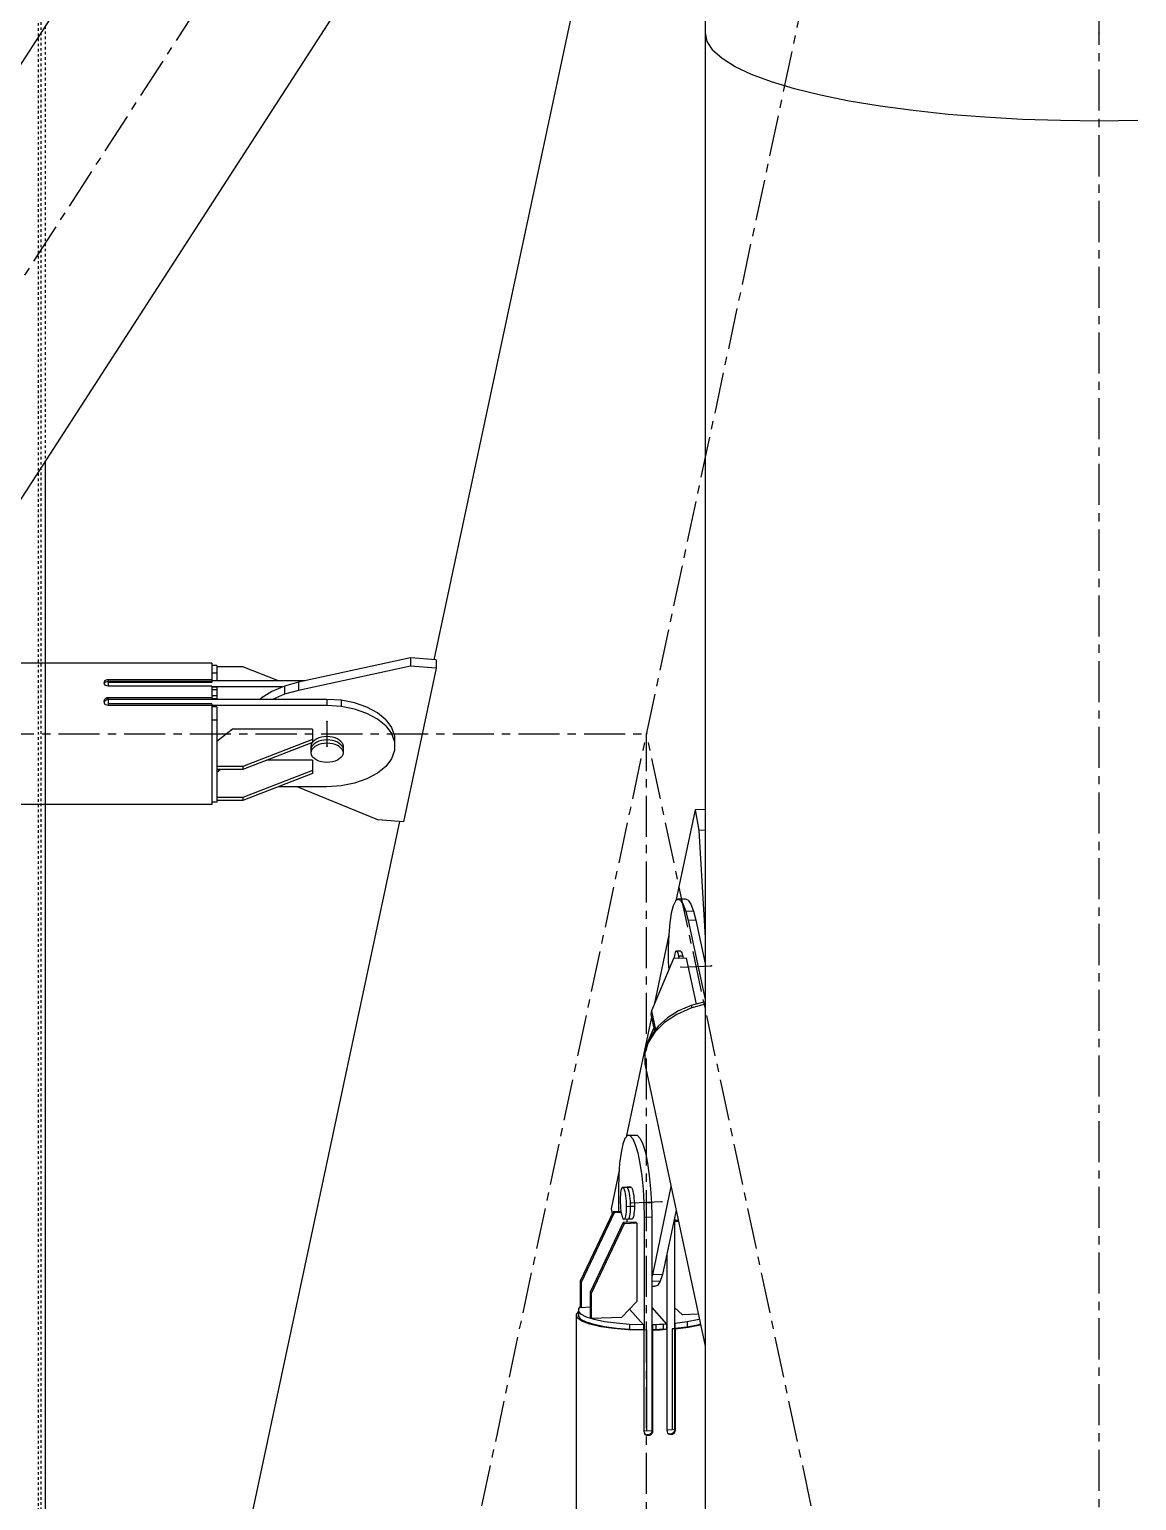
# Model space of a CAD drawing. Header units: millimetres. Extents: x 5143 to 30813, y 232 to 21408.
# Drawn here: x 12163.2 to 12377.2, y 3702.1 to 3986.4 of the extents above; entities that cross this region are included whole.
import ezdxf

# ---------------------------------------------------------------- set-up
doc = ezdxf.new("R2010")
doc.units = ezdxf.units.MM
doc.header["$LTSCALE"] = 0.25
for name, pattern in [('CENTER', [50.8, 31.75, -6.35, 6.35, -6.35]), ('XKITLINE00', [0]), ('XKITLINE02', [4, 2, -2])]:
    doc.linetypes.add(name, pattern=pattern)

msp = doc.modelspace()

# ---------------------------------------------------------------- linework, layer by layer
at = {"color": 8, "linetype": 'CENTER'}
for p, q in [((12370, 3985.69), (12370, 5629.8)), ((11840, 3440.27), (12370, 4260.27)), ((12195, 3440.27), (12370, 4260.27)), ((12370, 2357.78), (12370, 3985.69)), ((12220.7, 3852.68), (12220.7, 3847.87)), ((11927.5, 3850.27), (12282.5, 3850.27)), ((12282.5, 3030.27), (12282.5, 3850.27)), ((12370, 3440.27), (12282.5, 3850.27)), ((12289.14, 3805.2), (12295.04, 3805.44)), ((12285.44, 3759.83), (12279.55, 3759.59))]:
    msp.add_line(p, q, dxfattribs=at)
at = {"color": 3, "linetype": 'XKITLINE02'}
for p, q in [((12165.35, 4168.77), (12165.35, 3002.41)), ((12164.82, 4166.61), (12164.82, 3000.84)), ((12166.2, 3987), (12166.2, 3902.93))]:
    msp.add_line(p, q, dxfattribs=at)
at = {"color": 8, "linetype": 'XKITLINE00'}
for p, q in [((12223.68, 4075.94), (11947.92, 3649.3)), ((12262.23, 4051.51), (11986.48, 3624.87)), ((12280.73, 4048.99), (12241.38, 3864.57)), ((12293.8, 4046.3), (12293.8, 3985.69)), ((12293.8, 3985.69), (12294.16, 3984.02)), ((12293.8, 3985.69), (12294.16, 3984.02)), ((12293.8, 3985.69), (12293.8, 3475.54)), ((12294.16, 3984.02), (12295.26, 3982.37)), ((12294.16, 3984.02), (12295.26, 3982.37)), ((12297.08, 3980.75), (12295.26, 3982.37)), ((12299.6, 3979.17), (12297.08, 3980.75)), ((12302.79, 3977.66), (12299.6, 3979.17)), ((12306.64, 3976.23), (12302.79, 3977.66)), ((12311.09, 3974.89), (12306.64, 3976.23)), ((12316.11, 3973.65), (12311.09, 3974.89)), ((12321.65, 3972.53), (12316.11, 3973.65)), ((12327.66, 3971.53), (12321.65, 3972.53)), ((12334.07, 3970.68), (12327.66, 3971.53)), ((12340.83, 3969.96), (12334.07, 3970.68)), ((12347.88, 3969.4), (12340.83, 3969.96)), ((12355.13, 3968.99), (12347.88, 3969.4)), ((12362.53, 3968.75), (12355.13, 3968.99)), ((12370, 3968.67), (12362.53, 3968.75)), ((12377.46, 3968.75), (12370, 3968.67)), ((12198.4, 3863.92), (12140.98, 3863.92)), ((12198.4, 3863.92), (12198.4, 3863.48)), ((12198.4, 3863.48), (12198.4, 3860.51)), ((12199.4, 3863.48), (12198.4, 3863.48)), ((12199.4, 3863.48), (12199.4, 3863)), ((12236.86, 3864.92), (12215.18, 3860.25)), ((12236.86, 3863.31), (12215.18, 3858.65)), ((12236.86, 3864.92), (12236.86, 3863.31)), ((12241.82, 3864.54), (12236.86, 3864.92)), ((12241.82, 3862.93), (12236.86, 3863.31)), ((12241.82, 3864.54), (12241.82, 3862.93)), ((12177.71, 3860.46), (12177.59, 3860.28)), ((12177.88, 3860.58), (12177.71, 3860.46)), ((12178.14, 3860.67), (12177.9, 3860.59)), ((12178.4, 3860.7), (12178.14, 3860.67)), ((12178.4, 3860.7), (12178.4, 3860.36)), ((12198.4, 3860.7), (12178.4, 3860.7)), ((12199.4, 3861.98), (12198.4, 3861.98)), ((12198.4, 3860.51), (12198.4, 3860.15)), ((12216.41, 3860.51), (12198.4, 3860.51)), ((12204.4, 3863.18), (12199.4, 3863.18)), ((12199.4, 3863), (12199.4, 3860.51)), ((12211.32, 3860.51), (12204.4, 3863.18)), ((12241.82, 3862.93), (12235.49, 3833.27)), ((12177.59, 3860.28), (12177.55, 3860.09)), ((12177.55, 3860.09), (12177.59, 3859.9)), ((12177.71, 3860.1), (12177.59, 3859.92)), ((12177.59, 3859.9), (12177.71, 3859.72)), ((12177.87, 3860.21), (12177.71, 3860.1)), ((12177.9, 3859.58), (12177.71, 3859.72)), ((12177.9, 3860.23), (12177.87, 3860.21)), ((12178.14, 3860.3), (12177.9, 3860.23)), ((12178.14, 3859.5), (12177.9, 3859.58)), ((12178.4, 3860.33), (12178.14, 3860.3)), ((12178.4, 3859.47), (12178.14, 3859.5)), ((12198.4, 3860.36), (12178.4, 3860.36)), ((12178.4, 3860.36), (12178.4, 3859.47)), ((12198.4, 3860.15), (12178.4, 3860.15)), ((12198.4, 3859.47), (12178.4, 3859.47)), ((12198.4, 3859.47), (12198.4, 3857.22)), ((12212.05, 3859.31), (12198.4, 3859.31)), ((12199.4, 3859.28), (12198.4, 3859.28)), ((12199.4, 3858.75), (12198.4, 3858.75)), ((12199.4, 3857.63), (12198.4, 3857.63)), ((12199.4, 3859.28), (12199.4, 3858.2)), ((12199.4, 3858.2), (12199.4, 3856.91)), ((12210.06, 3858.46), (12207.99, 3857.18)), ((12212.48, 3859.49), (12210.06, 3858.46)), ((12212.48, 3857.89), (12210.18, 3856.91)), ((12215.18, 3860.25), (12212.48, 3859.49)), ((12212.48, 3859.49), (12212.48, 3857.89)), ((12215.18, 3858.65), (12212.48, 3857.89)), ((12215.18, 3860.25), (12215.18, 3858.65)), ((12177.59, 3856.71), (12177.55, 3856.48)), ((12177.55, 3856.48), (12177.59, 3856.25)), ((12177.71, 3856.92), (12177.59, 3856.71)), ((12177.71, 3856.56), (12177.59, 3856.35)), ((12177.59, 3856.25), (12177.71, 3856.05)), ((12177.9, 3857.08), (12177.71, 3856.92)), ((12177.9, 3856.72), (12177.71, 3856.56)), ((12177.9, 3855.89), (12177.71, 3856.05)), ((12178.14, 3857.19), (12177.9, 3857.08)), ((12178.14, 3856.83), (12177.9, 3856.72)), ((12178.14, 3855.8), (12177.9, 3855.89)), ((12178.4, 3857.22), (12178.14, 3857.19)), ((12178.14, 3857.19), (12178.14, 3856.83)), ((12178.4, 3856.86), (12178.14, 3856.83)), ((12178.4, 3855.74), (12178.14, 3855.8)), ((12178.4, 3857.22), (12178.4, 3856.91)), ((12198.4, 3857.22), (12178.4, 3857.22)), ((12178.4, 3856.91), (12178.4, 3855.74)), ((12220.7, 3856.91), (12178.4, 3856.91)), ((12198.4, 3856.07), (12178.4, 3856.07)), ((12198.4, 3855.74), (12178.4, 3855.74)), ((12198.4, 3857.22), (12198.4, 3856.91)), ((12198.4, 3857.03), (12198.4, 3856.91)), ((12199.4, 3857.03), (12198.4, 3857.03)), ((12198.4, 3856.07), (12198.4, 3855.74)), ((12198.4, 3855.74), (12198.4, 3836.63)), ((12220.7, 3855.7), (12198.4, 3855.7)), ((12199.4, 3855.49), (12198.4, 3855.49)), ((12199.4, 3855.49), (12199.4, 3850.2)), ((12207.99, 3857.18), (12207.69, 3856.91)), ((12220.7, 3856.91), (12220.7, 3855.7)), ((12223.43, 3856.74), (12220.7, 3856.91)), ((12223.43, 3855.53), (12220.7, 3855.7)), ((12223.43, 3856.74), (12223.43, 3855.53)), ((12226.03, 3856.23), (12223.43, 3856.74)), ((12226.03, 3855.03), (12223.43, 3855.53)), ((12228.4, 3855.41), (12226.03, 3856.23)), ((12228.4, 3854.21), (12226.03, 3855.03)), ((12230.44, 3854.31), (12228.4, 3855.41)), ((12199.4, 3852.9), (12198.4, 3852.9)), ((12230.44, 3853.11), (12228.4, 3854.21)), ((12232.05, 3852.99), (12230.44, 3854.31)), ((12232.05, 3851.79), (12230.44, 3853.11)), ((12232.05, 3852.99), (12233.16, 3851.49)), ((12202.4, 3851.16), (12199.4, 3848.76)), ((12199.4, 3850.2), (12199.4, 3843.96)), ((12217.9, 3851.16), (12202.4, 3851.16)), ((12217.9, 3849.16), (12204.4, 3843.95)), ((12217.9, 3851.16), (12217.9, 3848.56)), ((12218.33, 3849.06), (12218.02, 3848.8)), ((12218.71, 3849.29), (12218.33, 3849.06)), ((12219.15, 3849.48), (12218.71, 3849.29)), ((12219.64, 3849.61), (12219.15, 3849.48)), ((12220.16, 3849.7), (12219.64, 3849.61)), ((12220.16, 3849.05), (12219.64, 3848.97)), ((12220.16, 3849.05), (12219.64, 3848.97)), ((12220.7, 3849.72), (12220.16, 3849.7)), ((12220.7, 3849.08), (12220.16, 3849.05)), ((12220.7, 3849.08), (12220.16, 3849.05)), ((12220.7, 3849.72), (12220.7, 3849.08)), ((12221.24, 3849.7), (12220.7, 3849.72)), ((12221.24, 3849.05), (12220.7, 3849.08)), ((12221.24, 3849.05), (12220.7, 3849.08)), ((12220.7, 3849.08), (12220.7, 3848.44)), ((12221.76, 3849.61), (12221.24, 3849.7)), ((12221.76, 3848.97), (12221.24, 3849.05)), ((12221.76, 3848.97), (12221.24, 3849.05)), ((12222.25, 3849.48), (12221.76, 3849.61)), ((12222.7, 3849.29), (12222.25, 3849.48)), ((12223.08, 3849.06), (12222.7, 3849.29)), ((12223.39, 3848.8), (12223.08, 3849.06)), ((12232.05, 3851.79), (12233.16, 3850.29)), ((12233.16, 3851.49), (12233.73, 3849.89)), ((12233.16, 3850.29), (12233.73, 3848.69)), ((12233.73, 3849.89), (12233.73, 3847.05)), ((12217.9, 3848.56), (12204.4, 3843.35)), ((12217.65, 3848.19), (12217.6, 3847.87)), ((12217.6, 3847.87), (12217.6, 3847.23)), ((12217.65, 3847.55), (12217.6, 3847.23)), ((12217.65, 3847.55), (12217.6, 3847.23)), ((12217.6, 3847.23), (12217.6, 3846.59)), ((12217.65, 3846.91), (12217.6, 3846.59)), ((12217.6, 3846.59), (12217.65, 3846.27)), ((12217.79, 3848.5), (12217.65, 3848.19)), ((12217.79, 3847.86), (12217.65, 3847.55)), ((12217.79, 3847.86), (12217.65, 3847.55)), ((12217.79, 3847.22), (12217.65, 3846.91)), ((12217.65, 3846.27), (12217.79, 3845.95)), ((12217.8, 3848.52), (12217.79, 3848.5)), ((12218.02, 3848.16), (12217.79, 3847.86)), ((12218.02, 3848.16), (12217.79, 3847.86)), ((12218.02, 3847.51), (12217.79, 3847.22)), ((12218.02, 3848.8), (12217.9, 3848.65)), ((12218.33, 3848.42), (12218.02, 3848.16)), ((12218.33, 3848.42), (12218.02, 3848.16)), ((12218.33, 3847.78), (12218.02, 3847.51)), ((12218.71, 3848.65), (12218.33, 3848.42)), ((12218.71, 3848.65), (12218.33, 3848.42)), ((12218.71, 3848.01), (12218.33, 3847.78)), ((12219.15, 3848.83), (12218.71, 3848.65)), ((12219.15, 3848.83), (12218.71, 3848.65)), ((12219.15, 3848.19), (12218.71, 3848.01)), ((12219.64, 3848.97), (12219.15, 3848.83)), ((12219.64, 3848.97), (12219.15, 3848.83)), ((12219.64, 3848.33), (12219.15, 3848.19)), ((12220.16, 3848.41), (12219.64, 3848.33)), ((12220.7, 3848.44), (12220.16, 3848.41)), ((12221.24, 3848.41), (12220.7, 3848.44)), ((12221.76, 3848.33), (12221.24, 3848.41)), ((12222.25, 3848.83), (12221.76, 3848.97)), ((12222.25, 3848.83), (12221.76, 3848.97)), ((12222.25, 3848.19), (12221.76, 3848.33)), ((12222.7, 3848.65), (12222.25, 3848.83)), ((12222.7, 3848.65), (12222.25, 3848.83)), ((12222.7, 3848.01), (12222.25, 3848.19)), ((12223.08, 3848.42), (12222.7, 3848.65)), ((12223.08, 3848.42), (12222.7, 3848.65)), ((12223.08, 3847.78), (12222.7, 3848.01)), ((12223.39, 3848.16), (12223.08, 3848.42)), ((12223.39, 3848.16), (12223.08, 3848.42)), ((12223.39, 3847.51), (12223.08, 3847.78)), ((12223.39, 3848.8), (12223.62, 3848.5)), ((12223.39, 3848.16), (12223.62, 3847.86)), ((12223.39, 3848.16), (12223.62, 3847.86)), ((12223.39, 3847.51), (12223.62, 3847.22)), ((12223.62, 3848.5), (12223.76, 3848.19)), ((12223.62, 3847.86), (12223.76, 3847.55)), ((12223.62, 3847.86), (12223.76, 3847.55)), ((12223.62, 3847.22), (12223.76, 3846.91)), ((12223.76, 3846.27), (12223.62, 3845.95)), ((12223.76, 3848.19), (12223.8, 3847.87)), ((12223.76, 3847.55), (12223.8, 3847.23)), ((12223.76, 3847.55), (12223.8, 3847.23)), ((12223.76, 3846.91), (12223.8, 3846.59)), ((12223.8, 3846.59), (12223.76, 3846.27)), ((12223.8, 3847.87), (12223.8, 3847.23)), ((12223.8, 3847.23), (12223.8, 3846.59)), ((12233.73, 3847.05), (12233.16, 3845.45)), ((12199.4, 3843.96), (12199.4, 3843.95)), ((12199.4, 3843.95), (12199.4, 3843.92)), ((12204.4, 3843.95), (12199.4, 3843.95)), ((12199.4, 3843.92), (12199.4, 3837.39)), ((12204.4, 3843.95), (12204.4, 3843.35)), ((12217.9, 3845.18), (12209.15, 3845.18)), ((12217.79, 3845.95), (12218.02, 3845.66)), ((12217.9, 3845.18), (12217.9, 3842.58)), ((12218.33, 3845.4), (12218.02, 3845.66)), ((12218.71, 3845.17), (12218.33, 3845.4)), ((12219.15, 3844.98), (12218.71, 3845.17)), ((12219.64, 3844.85), (12219.15, 3844.98)), ((12220.16, 3844.76), (12219.64, 3844.85)), ((12220.7, 3844.73), (12220.16, 3844.76)), ((12221.24, 3844.76), (12220.7, 3844.73)), ((12221.76, 3844.85), (12221.24, 3844.76)), ((12222.25, 3844.98), (12221.76, 3844.85)), ((12222.7, 3845.17), (12222.25, 3844.98)), ((12223.08, 3845.4), (12222.7, 3845.17)), ((12223.39, 3845.66), (12223.08, 3845.4)), ((12223.62, 3845.95), (12223.39, 3845.66)), ((12232.05, 3843.95), (12230.44, 3842.63)), ((12233.16, 3845.45), (12232.05, 3843.95)), ((12200.12, 3843.35), (12199.4, 3842.77)), ((12204.4, 3843.35), (12199.4, 3843.35)), ((12217.9, 3843.18), (12204.4, 3837.97)), ((12217.9, 3842.58), (12204.4, 3837.37)), ((12226.03, 3840.71), (12223.43, 3840.21)), ((12228.4, 3841.53), (12226.03, 3840.71)), ((12230.44, 3842.63), (12228.4, 3841.53)), ((12204.4, 3837.97), (12199.4, 3837.97)), ((12204.4, 3837.97), (12204.4, 3837.37)), ((12220.7, 3840.04), (12211.32, 3840.04)), ((12230.53, 3833.65), (12214.91, 3840.04)), ((12223.43, 3840.21), (12220.7, 3840.04)), ((12198.4, 3836.63), (12123.35, 3836.63)), ((12199.4, 3837.06), (12198.4, 3837.06)), ((12199.4, 3837.39), (12199.4, 3837.37)), ((12199.4, 3837.37), (12199.4, 3837.13)), ((12204.4, 3837.37), (12199.4, 3837.37)), ((12199.4, 3837.13), (12199.4, 3837.06)), ((12291.86, 3835.58), (12288.16, 3817.99)), ((12293.8, 3835.66), (12291.86, 3835.58)), ((12291.86, 3835.58), (12292.57, 3831.56)), ((12234.71, 3833.33), (12179.05, 3572.53)), ((12235.49, 3833.27), (12230.53, 3833.65)), ((12293.8, 3831.61), (12292.57, 3831.56)), ((12292.57, 3831.56), (12293.8, 3810.93)), ((12288.08, 3817.94), (12287.64, 3817.04)), ((12288.57, 3818.28), (12288.08, 3817.94)), ((12290.04, 3818.34), (12288.57, 3818.28)), ((12289.08, 3818.05), (12288.57, 3818.28)), ((12289.08, 3818.05), (12289.6, 3817.26)), ((12290.56, 3818.11), (12290.04, 3818.34)), ((12290.56, 3818.11), (12291.07, 3817.32)), ((12287.27, 3815.62), (12286.97, 3813.75)), ((12287.64, 3817.04), (12287.27, 3815.62)), ((12289.6, 3817.26), (12290.09, 3815.94)), ((12291.57, 3816.01), (12290.09, 3815.94)), ((12290.09, 3815.94), (12290.55, 3814.16)), ((12291.07, 3817.32), (12291.57, 3816.01)), ((12291.57, 3816.01), (12292.02, 3814.22)), ((12286.97, 3813.75), (12286.77, 3811.5)), ((12292.02, 3814.22), (12290.55, 3814.16)), ((12290.55, 3814.16), (12293.8, 3798.94)), ((12292.02, 3814.22), (12293.8, 3805.9)), ((12286.77, 3811.39), (12283.93, 3797.91)), ((12286.77, 3811.5), (12286.68, 3808.98)), ((12287.71, 3806.82), (12283.43, 3796.72)), ((12286.68, 3808.98), (12286.69, 3806.29)), ((12290.17, 3806.92), (12287.71, 3806.82)), ((12287.83, 3807.02), (12287.81, 3806.82)), ((12287.88, 3807.42), (12287.83, 3807.02)), ((12287.94, 3807.76), (12287.88, 3807.42)), ((12288.02, 3808.01), (12287.94, 3807.76)), ((12288.11, 3808.18), (12288.02, 3808.01)), ((12288.2, 3808.26), (12288.11, 3808.18)), ((12288.99, 3808.29), (12288.2, 3808.26)), ((12288.3, 3808.24), (12288.2, 3808.26)), ((12288.3, 3808.24), (12288.4, 3808.13)), ((12288.4, 3808.13), (12288.51, 3807.93)), ((12288.51, 3807.93), (12288.6, 3807.64)), ((12288.6, 3807.64), (12288.69, 3807.28)), ((12289.48, 3807.32), (12288.69, 3807.28)), ((12288.69, 3807.28), (12288.77, 3806.86)), ((12289.09, 3808.27), (12288.99, 3808.29)), ((12289.09, 3808.27), (12289.19, 3808.16)), ((12289.19, 3808.16), (12289.29, 3807.96)), ((12289.29, 3807.96), (12289.39, 3807.68)), ((12289.39, 3807.68), (12289.48, 3807.32)), ((12289.48, 3807.32), (12289.55, 3806.89)), ((12290.17, 3806.92), (12292.07, 3798.03)), ((12286.69, 3806.29), (12286.77, 3804.59)), ((12293.8, 3798), (12291.06, 3797.25)), ((12293.74, 3798.49), (12291.12, 3797.77)), ((12293.74, 3798.49), (12293.8, 3798.21)), ((12283.43, 3795.52), (12278.55, 3772.34)), ((12283.43, 3796.72), (12283.32, 3796.04)), ((12283.32, 3796.04), (12284.01, 3792.8)), ((12283.43, 3796.72), (12284.21, 3793.08)), ((12286.54, 3795.37), (12284.76, 3793.79)), ((12288.34, 3796.03), (12285.99, 3794.46)), ((12288.69, 3796.71), (12286.54, 3795.37)), ((12291.06, 3797.25), (12288.34, 3796.03)), ((12291.12, 3797.77), (12288.69, 3796.71)), ((12291.12, 3797.77), (12291.23, 3797.29)), ((12283.87, 3793.45), (12282.36, 3789.88)), ((12284.11, 3792.63), (12282.81, 3790.61)), ((12284.2, 3793.05), (12283.43, 3792.04)), ((12285.99, 3794.46), (12284.11, 3792.63)), ((12284.21, 3793.08), (12284.2, 3793.05)), ((12284.76, 3793.79), (12284.21, 3793.06)), ((12284.22, 3793.08), (12284.21, 3793.08)), ((12282.81, 3790.61), (12282.15, 3788.52)), ((12282.36, 3789.88), (12282.25, 3789.2)), ((12282.36, 3789.88), (12282.45, 3789.46)), ((12282.6, 3790.2), (12282.53, 3789.7)), ((12283.43, 3792.04), (12282.6, 3790.2)), ((12282.15, 3788.52), (12282.16, 3786.46)), ((12282.25, 3789.2), (12282.3, 3788.98)), ((12282.16, 3786.46), (12293.8, 3731.95)), ((12278.79, 3772.61), (12278.31, 3772.05)), ((12280.26, 3772.67), (12278.79, 3772.61)), ((12279.29, 3772.6), (12278.79, 3772.61)), ((12279.29, 3772.6), (12279.81, 3772.02)), ((12280.76, 3772.66), (12280.26, 3772.67)), ((12280.76, 3772.66), (12281.28, 3772.08)), ((12277.89, 3770.95), (12277.55, 3769.35)), ((12278.31, 3772.05), (12277.89, 3770.95)), ((12279.81, 3772.02), (12280.31, 3770.9)), ((12280.31, 3770.9), (12280.79, 3769.28)), ((12281.28, 3772.08), (12281.79, 3770.96)), ((12281.79, 3770.96), (12282.26, 3769.34)), ((12277.29, 3767.32), (12277.13, 3764.96)), ((12277.55, 3769.35), (12277.29, 3767.32)), ((12280.79, 3769.28), (12281.2, 3767.24)), ((12281.2, 3767.24), (12281.55, 3764.87)), ((12282.26, 3769.34), (12282.68, 3767.3)), ((12282.68, 3767.3), (12283.02, 3764.93)), ((12277.19, 3765.86), (12275.64, 3758.47)), ((12277.13, 3764.96), (12277.08, 3762.36)), ((12281.55, 3764.87), (12281.81, 3762.26)), ((12283.02, 3764.93), (12283.28, 3762.32)), ((12277.08, 3762.36), (12277.08, 3757.96)), ((12277.43, 3761.17), (12277.4, 3760.69)), ((12277.47, 3761.6), (12277.43, 3761.17)), ((12277.53, 3761.97), (12277.47, 3761.6)), ((12277.6, 3762.26), (12277.53, 3761.97)), ((12277.69, 3762.47), (12277.6, 3762.26)), ((12277.78, 3762.59), (12277.69, 3762.47)), ((12277.88, 3762.62), (12277.78, 3762.59)), ((12278.66, 3762.65), (12277.88, 3762.62)), ((12277.98, 3762.55), (12277.88, 3762.62)), ((12278.76, 3762.58), (12277.98, 3762.55)), ((12277.98, 3762.55), (12278.08, 3762.39)), ((12278.08, 3762.39), (12278.18, 3762.14)), ((12278.18, 3762.14), (12278.27, 3761.82)), ((12278.27, 3761.82), (12278.35, 3761.42)), ((12278.35, 3761.42), (12278.43, 3760.97)), ((12278.43, 3760.97), (12278.48, 3760.47)), ((12279.45, 3762.68), (12278.66, 3762.65)), ((12278.76, 3762.58), (12278.66, 3762.65)), ((12278.76, 3762.58), (12278.66, 3762.65)), ((12279.55, 3762.61), (12278.76, 3762.58)), ((12278.76, 3762.58), (12278.87, 3762.42)), ((12278.76, 3762.58), (12278.87, 3762.42)), ((12278.87, 3762.42), (12278.96, 3762.18)), ((12278.87, 3762.42), (12278.96, 3762.18)), ((12278.96, 3762.18), (12279.06, 3761.85)), ((12278.96, 3762.18), (12279.06, 3761.85)), ((12279.06, 3761.85), (12279.14, 3761.45)), ((12279.06, 3761.85), (12279.14, 3761.45)), ((12279.14, 3761.45), (12279.21, 3761)), ((12279.14, 3761.45), (12279.21, 3761)), ((12279.21, 3761), (12279.27, 3760.5)), ((12279.21, 3761), (12279.27, 3760.5)), ((12279.55, 3762.61), (12279.45, 3762.68)), ((12279.55, 3762.61), (12279.65, 3762.46)), ((12279.65, 3762.46), (12279.75, 3762.21)), ((12279.75, 3762.21), (12279.84, 3761.88)), ((12279.84, 3761.88), (12279.93, 3761.49)), ((12279.93, 3761.49), (12280, 3761.03)), ((12280, 3761.03), (12280.06, 3760.53)), ((12281.81, 3762.26), (12281.97, 3759.54)), ((12283.28, 3762.32), (12283.44, 3759.6)), ((12287.21, 3762.79), (12283.63, 3745.73)), ((12275.64, 3758.47), (12275.82, 3757.42)), ((12277.4, 3760.69), (12277.39, 3760.18)), ((12277.39, 3760.18), (12277.4, 3759.64)), ((12277.4, 3759.64), (12277.43, 3759.1)), ((12277.43, 3759.1), (12277.47, 3758.58)), ((12277.47, 3758.58), (12277.53, 3758.08)), ((12278.48, 3760.47), (12278.53, 3759.94)), ((12278.53, 3759.94), (12278.55, 3759.4)), ((12278.55, 3758.35), (12278.53, 3757.87)), ((12278.55, 3759.4), (12278.56, 3758.87)), ((12278.56, 3758.87), (12278.55, 3758.35)), ((12279.35, 3758.9), (12278.56, 3758.87)), ((12279.27, 3760.5), (12279.31, 3759.97)), ((12279.27, 3760.5), (12279.31, 3759.97)), ((12279.31, 3759.97), (12279.34, 3759.44)), ((12279.31, 3759.97), (12279.34, 3759.44)), ((12279.34, 3758.38), (12279.31, 3757.9)), ((12279.34, 3758.38), (12279.31, 3757.9)), ((12279.34, 3759.44), (12279.35, 3758.9)), ((12279.34, 3759.44), (12279.35, 3758.9)), ((12279.35, 3758.9), (12279.34, 3758.38)), ((12279.35, 3758.9), (12279.34, 3758.38)), ((12280.13, 3758.93), (12279.35, 3758.9)), ((12280.06, 3760.53), (12280.1, 3760.01)), ((12280.1, 3760.01), (12280.13, 3759.47)), ((12280.13, 3758.42), (12280.1, 3757.94)), ((12280.13, 3759.47), (12280.13, 3758.93)), ((12280.13, 3758.93), (12280.13, 3758.42)), ((12283.44, 3759.6), (12281.97, 3759.54)), ((12281.97, 3759.54), (12282.02, 3756.82)), ((12283.44, 3759.6), (12283.5, 3756.88)), ((12288.19, 3758.19), (12285.59, 3745.81)), ((12276.06, 3757.91), (12269.67, 3744.47)), ((12276.24, 3757.7), (12269.86, 3744.25)), ((12277.94, 3755.8), (12271.56, 3742.35)), ((12278.13, 3755.59), (12271.75, 3742.14)), ((12277.55, 3757.98), (12276.06, 3757.91)), ((12276.06, 3757.91), (12276.24, 3757.7)), ((12277.58, 3757.76), (12276.24, 3757.7)), ((12277.53, 3758.08), (12277.6, 3757.62)), ((12277.6, 3757.62), (12277.69, 3757.23)), ((12277.69, 3757.23), (12277.78, 3756.9)), ((12277.78, 3756.9), (12277.88, 3756.65)), ((12277.88, 3756.65), (12277.98, 3756.5)), ((12280.4, 3755.9), (12277.94, 3755.8)), ((12277.94, 3755.8), (12278.13, 3755.59)), ((12278.08, 3756.43), (12277.98, 3756.5)), ((12278.87, 3756.46), (12278.08, 3756.43)), ((12278.18, 3756.45), (12278.08, 3756.43)), ((12280.59, 3755.69), (12278.13, 3755.59)), ((12278.27, 3756.57), (12278.18, 3756.45)), ((12278.35, 3756.78), (12278.27, 3756.57)), ((12278.43, 3757.07), (12278.35, 3756.78)), ((12278.48, 3757.44), (12278.43, 3757.07)), ((12278.53, 3757.87), (12278.48, 3757.44)), ((12278.7, 3756.45), (12278.7, 3755.83)), ((12278.96, 3756.49), (12278.87, 3756.46)), ((12279.65, 3756.49), (12278.87, 3756.46)), ((12278.96, 3756.49), (12278.87, 3756.46)), ((12279.06, 3756.61), (12278.96, 3756.49)), ((12279.06, 3756.61), (12278.96, 3756.49)), ((12279.14, 3756.81), (12279.06, 3756.61)), ((12279.14, 3756.81), (12279.06, 3756.61)), ((12279.21, 3757.11), (12279.14, 3756.81)), ((12279.21, 3757.11), (12279.14, 3756.81)), ((12279.27, 3757.47), (12279.21, 3757.11)), ((12279.27, 3757.47), (12279.21, 3757.11)), ((12279.31, 3757.9), (12279.27, 3757.47)), ((12279.31, 3757.9), (12279.27, 3757.47)), ((12279.75, 3756.52), (12279.65, 3756.49)), ((12279.84, 3756.64), (12279.75, 3756.52)), ((12279.93, 3756.85), (12279.84, 3756.64)), ((12280, 3757.14), (12279.93, 3756.85)), ((12280.06, 3757.51), (12280, 3757.14)), ((12280.1, 3757.94), (12280.06, 3757.51)), ((12280.4, 3755.9), (12280.59, 3755.69)), ((12280.59, 3755.69), (12280.59, 3740.55)), ((12283.5, 3756.88), (12282.02, 3756.82)), ((12282.02, 3756.82), (12282.02, 3735.04)), ((12283.5, 3756.88), (12283.5, 3715.57)), ((12287.91, 3756.86), (12287.91, 3735.29)), ((12287.91, 3756.39), (12288, 3756.22)), ((12288.61, 3756.24), (12287.91, 3756.21)), ((12288.66, 3756.02), (12287.91, 3755.99)), ((12286.44, 3749.86), (12286.44, 3715.69)), ((12269.67, 3744.47), (12269.86, 3744.25)), ((12269.67, 3744.47), (12269.67, 3739.58)), ((12269.86, 3744.25), (12269.86, 3739.37)), ((12283.63, 3745.73), (12283.5, 3745.35)), ((12285.13, 3744.47), (12283.5, 3744.4)), ((12285.59, 3745.81), (12283.63, 3745.73)), ((12285.13, 3744.47), (12284.61, 3743.68)), ((12285.59, 3745.81), (12285.13, 3744.47)), ((12271.56, 3742.35), (12271.75, 3742.14)), ((12271.56, 3742.35), (12271.56, 3737.47)), ((12271.75, 3742.14), (12271.75, 3737.26)), ((12284.05, 3743.47), (12283.5, 3743.45)), ((12284.61, 3743.68), (12284.05, 3743.47)), ((12269.3, 3738.68), (12268.85, 3738.03)), ((12269.34, 3739.24), (12269.3, 3738.66)), ((12269.3, 3738.66), (12269.3, 3737.68)), ((12269.3, 3738.66), (12269.81, 3738.09)), ((12269.68, 3739.57), (12269.34, 3739.24)), ((12269.67, 3739.58), (12269.86, 3739.37)), ((12271.56, 3739.44), (12269.86, 3739.37)), ((12280.59, 3740.55), (12277.64, 3737.5)), ((12279.18, 3739.09), (12281.88, 3736.06)), ((12283.5, 3739.38), (12286.36, 3736.18)), ((12289.43, 3737.99), (12287.91, 3739.43)), ((12268.85, 3738.03), (12268.85, 3472.33)), ((12268.85, 3738.03), (12269.09, 3737.38)), ((12270, 3736.75), (12269.09, 3737.38)), ((12269.3, 3737.68), (12269.81, 3737.11)), ((12270.85, 3737.55), (12269.81, 3738.09)), ((12270.85, 3736.57), (12269.81, 3737.11)), ((12271.54, 3736.18), (12270, 3736.75)), ((12271.74, 3737.27), (12270.85, 3737.55)), ((12272.39, 3736.09), (12270.85, 3736.57)), ((12273.62, 3735.7), (12271.54, 3736.18)), ((12271.56, 3737.47), (12271.75, 3737.26)), ((12277.64, 3737.5), (12271.75, 3737.26)), ((12272.39, 3737.06), (12271.77, 3737.26)), ((12274.35, 3736.66), (12272.39, 3737.06)), ((12274.35, 3735.68), (12272.39, 3736.09)), ((12276.15, 3735.33), (12273.62, 3735.7)), ((12276.65, 3736.35), (12274.35, 3736.66)), ((12276.65, 3735.37), (12274.35, 3735.68)), ((12279.2, 3736.15), (12276.65, 3736.35)), ((12279.2, 3735.17), (12276.65, 3735.37)), ((12279.2, 3736.15), (12279.2, 3735.17)), ((12281.88, 3736.06), (12279.2, 3736.15)), ((12281.88, 3736.06), (12281.88, 3735.08)), ((12283.5, 3736.19), (12283.61, 3736.07)), ((12284.3, 3736.08), (12283.61, 3736.07)), ((12283.61, 3736.07), (12283.61, 3735.09)), ((12285, 3736.11), (12284.3, 3736.08)), ((12284.3, 3736.08), (12284.3, 3735.11)), ((12285.68, 3736.14), (12285, 3736.11)), ((12286.36, 3736.18), (12285.68, 3736.14)), ((12285.68, 3736.14), (12285.68, 3735.16)), ((12286.36, 3736.18), (12286.36, 3735.2)), ((12287.91, 3736.38), (12287.97, 3736.31)), ((12287.91, 3735.4), (12287.97, 3735.34)), ((12287.93, 3735.38), (12288.05, 3735.25)), ((12287.93, 3735.38), (12287.93, 3715.85)), ((12290.32, 3736.61), (12287.97, 3736.31)), ((12287.97, 3736.31), (12287.97, 3735.34)), ((12290.32, 3735.63), (12287.97, 3735.34)), ((12290.63, 3735.57), (12288.05, 3735.25)), ((12292.48, 3738.12), (12289.43, 3737.99)), ((12292.33, 3737), (12290.32, 3736.61)), ((12290.32, 3736.61), (12290.32, 3735.63)), ((12292.33, 3736.02), (12290.32, 3735.63)), ((12292.87, 3736.02), (12290.63, 3735.57)), ((12292.69, 3737.1), (12292.33, 3737)), ((12292.89, 3736.19), (12292.33, 3736.02)), ((12292.92, 3736.04), (12292.87, 3736.02)), ((12279, 3735.09), (12276.15, 3735.33)), ((12281.96, 3735), (12279, 3735.09)), ((12281.88, 3735.08), (12279.2, 3735.17)), ((12281.88, 3735.08), (12281.96, 3735)), ((12281.96, 3735), (12281.96, 3715.47)), ((12281.97, 3735.1), (12282.02, 3735.04)), ((12281.97, 3735.1), (12281.97, 3715.57)), ((12282.47, 3735.06), (12282.02, 3735.04)), ((12282.47, 3735.06), (12282.47, 3715.53)), ((12283.5, 3735.22), (12283.61, 3735.09)), ((12283.55, 3735.15), (12283.55, 3715.62)), ((12283.55, 3735.15), (12283.67, 3735.02)), ((12284.3, 3735.11), (12283.61, 3735.09)), ((12285.07, 3735.05), (12283.67, 3735.02)), ((12283.67, 3735.02), (12283.67, 3715.49)), ((12285, 3735.13), (12284.3, 3735.11)), ((12285.68, 3735.16), (12285, 3735.13)), ((12286.42, 3735.14), (12285.07, 3735.05)), ((12286.36, 3735.2), (12285.68, 3735.16)), ((12286.36, 3735.2), (12286.42, 3735.14)), ((12286.42, 3735.14), (12286.42, 3715.61)), ((12287.91, 3735.29), (12287.47, 3735.27)), ((12287.47, 3735.27), (12287.47, 3715.74)), ((12287.87, 3735.28), (12287.87, 3715.81)), ((12288.05, 3735.25), (12288.05, 3715.72)), ((12283.5, 3718.99), (12283.55, 3718.92)), ((12281.96, 3715.47), (12282.02, 3715.21)), ((12282.47, 3715.53), (12281.97, 3715.57)), ((12283.5, 3715.57), (12282.47, 3715.53)), ((12283.55, 3715.62), (12283.51, 3715.36)), ((12283.55, 3715.62), (12283.67, 3715.49)), ((12283.67, 3715.49), (12283.63, 3715.24)), ((12286.42, 3715.72), (12286.44, 3715.69)), ((12286.42, 3715.61), (12286.46, 3715.35)), ((12287.47, 3715.74), (12286.44, 3715.69)), ((12287.87, 3715.81), (12287.47, 3715.74)), ((12287.89, 3715.59), (12287.78, 3715.35)), ((12287.93, 3715.85), (12287.89, 3715.59)), ((12287.99, 3715.46), (12287.89, 3715.22)), ((12287.93, 3715.85), (12288.05, 3715.72)), ((12288.05, 3715.72), (12287.99, 3715.46)), ((12282.02, 3715.21), (12282.13, 3714.98)), ((12282.2, 3714.92), (12282.11, 3715.01)), ((12282.31, 3714.8), (12282.13, 3714.98)), ((12282.44, 3714.81), (12282.2, 3714.92)), ((12282.55, 3714.68), (12282.31, 3714.8)), ((12282.7, 3714.77), (12282.44, 3714.81)), ((12282.81, 3714.65), (12282.55, 3714.68)), ((12282.97, 3714.82), (12282.7, 3714.77)), ((12283.08, 3714.69), (12282.81, 3714.65)), ((12283.2, 3714.94), (12282.97, 3714.82)), ((12283.32, 3714.81), (12283.08, 3714.69)), ((12283.39, 3715.13), (12283.2, 3714.94)), ((12283.5, 3715), (12283.32, 3714.81)), ((12283.51, 3715.36), (12283.39, 3715.13)), ((12283.63, 3715.24), (12283.5, 3715)), ((12283.51, 3715.36), (12283.63, 3715.24)), ((12286.46, 3715.35), (12286.57, 3715.13)), ((12286.64, 3715.08), (12286.55, 3715.17)), ((12286.75, 3714.96), (12286.57, 3715.13)), ((12286.87, 3714.98), (12286.64, 3715.08)), ((12286.98, 3714.85), (12286.75, 3714.96)), ((12287.12, 3714.96), (12286.87, 3714.98)), ((12287.23, 3714.83), (12286.98, 3714.85)), ((12287.37, 3715.02), (12287.12, 3714.96)), ((12287.49, 3714.89), (12287.23, 3714.83)), ((12287.6, 3715.15), (12287.37, 3715.02)), ((12287.71, 3715.02), (12287.49, 3714.89)), ((12287.75, 3715.31), (12287.6, 3715.15)), ((12287.89, 3715.22), (12287.71, 3715.02)), ((12287.78, 3715.35), (12287.75, 3715.31))]:
    msp.add_line(p, q, dxfattribs=at)
at = {"color": 7, "linetype": 'XKITLINE00'}
msp.add_line((12166.2, 3902.93), (12166.2, 3463.1), dxfattribs=at)
at = {"color": 8, "linetype": 'XKITLINE00'}
for centre in [(12370, 3985.69), (12370, 3985.69), (12220.7, 3852.68), (12282.5, 3850.27), (12282.5, 3850.27), (12282.5, 3850.27), (12220.7, 3847.87), (12289.14, 3805.2), (12295.04, 3805.44), (12279.55, 3759.59), (12285.44, 3759.83)]:
    msp.add_circle(centre, 0.05, dxfattribs=at)

doc.saveas('drawing.dxf')
